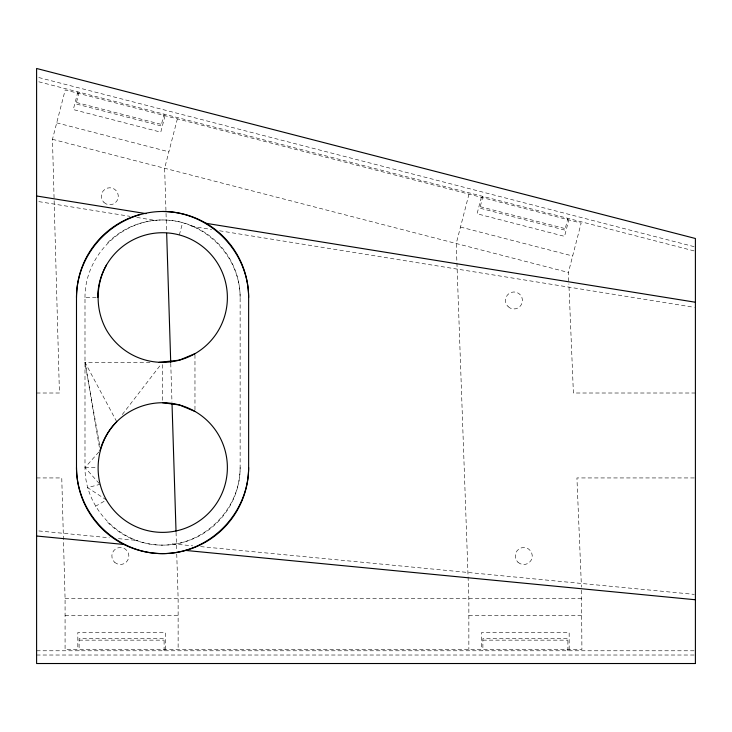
<?xml version="1.0" encoding="UTF-8"?>
<svg xmlns="http://www.w3.org/2000/svg" width="732" height="732" viewBox="0 0 732 732"><rect width="100%" height="100%" fill="white"/><g stroke="black" fill="none" stroke-linecap="round" stroke-linejoin="round"><path stroke-width="0.55" stroke-dasharray="3.66 2.75" d="M84.994 297.54C84.729 256.026 121.045 219.719 162.559 219.975C204.072 219.719 240.389 256.026 240.133 297.54L240.133 467.556C240.389 509.069 204.072 545.386 162.559 545.12C121.045 545.386 84.729 509.069 84.994 467.556L84.994 297.54L97.74 297.54M36.6 393.011L59.429 393.011L52.457 139.309L65.203 89.926L581.153 223.077L568.407 272.46L568.828 282.698M77.867 91.875L73.301 109.571L160.775 132.153L165.029 115.683M79.102 92.195L76.073 103.953L161.077 125.886L164.105 114.137M177.373 118.877L164.627 168.259L166.594 231.028M468.983 194.126L456.237 243.518L468.855 598.492L468.855 649.494M481.327 197.311L477.081 213.781L564.555 236.354L568.81 219.893M482.882 196.396L479.853 208.153L564.857 230.095L567.895 218.337M179.34 234.935L182.634 222.62M122.281 414.532L161.168 364.161M99.204 483.495L84.994 467.556L99.204 451.617M95.38 506.343L106.424 499.965L87.639 487.631L99.955 484.328M150.014 362.358L84.994 362.358L99.762 449.658M695.4 393.011L573.403 393.011L568.883 283.833M84.994 467.556L97.74 467.556M36.6 477.941L61.763 477.941L65.075 598.492L65.075 649.494L581.913 649.494L581.492 588.254M694.256 477.941L576.926 477.941L581.446 587.119M65.075 598.492L581.913 598.492M65.075 615.493L178.132 615.493M468.855 615.493L581.913 615.493M79.102 640.143L164.105 640.143M482.882 640.143L567.895 640.143M36.6 650.775L694.256 650.775M36.6 655.021L694.256 655.021M38.869 530.947L109.333 537.773M118.428 538.651L137.744 540.518M172.203 543.858L192.681 545.834M200.641 546.603L694.265 594.375M38.851 201.629L130.04 216.343M136.802 217.431L157.06 220.698M191.354 226.234L211.649 229.5M219.545 230.772L694.275 307.349M38.814 77.546L694.293 246.702M38.814 81.801L694.293 250.957M76.448 102.489L161.452 124.422M480.229 206.689L565.232 228.622M56.703 122.848L168.872 151.799M460.492 227.048L572.653 255.999M52.457 139.309L568.407 272.46M116.727 421.724L84.994 362.358L99.653 445.111M170.757 363.401L171.974 402.207M176.055 532.301L176.595 549.421M176.741 553.987L178.132 598.492L178.132 649.494M569.167 649.494L569.167 632.494L481.61 632.494L481.61 649.494M567.895 650.775L567.895 638.633L482.882 638.633L482.882 650.775M194.968 354.81L194.968 410.286M165.386 649.494L165.386 632.494L77.83 632.494L77.83 649.494M164.105 650.775L164.105 638.633L79.102 638.633L79.102 650.775M162.559 364.6L162.559 401.621M107.714 242.695A77.565 77.565 0 0 1 240.133 297.54M240.133 467.556A77.565 77.565 0 0 1 107.714 522.401M114.531 562.194A8.5 8.5 0 0 0 128.631 557.967A8.5 8.5 0 0 0 117.916 547.865A8.5 8.5 0 0 0 114.531 562.194M103.962 202.453A8.5 8.5 0 0 0 118.062 198.226A8.5 8.5 0 0 0 107.348 188.124A8.5 8.5 0 0 0 103.962 202.453M517.982 562.258A8.5 8.5 0 0 0 532.045 557.903A8.5 8.5 0 0 0 521.248 547.902A8.5 8.5 0 0 0 517.982 562.258M508.173 306.699A8.5 8.5 0 0 0 522.245 302.343A8.5 8.5 0 0 0 511.439 292.343A8.5 8.5 0 0 0 508.173 306.699"/><path stroke-width="1.1" d="M76.494 297.54C76.64 250.92 115.94 211.621 162.559 211.475C209.178 211.621 248.477 250.92 248.633 297.54L248.633 467.556C248.477 514.175 209.178 553.474 162.559 553.621C115.94 553.474 76.64 514.175 76.494 467.556L76.494 297.54A86.065 86.065 0 0 1 140.288 214.403M97.74 297.54A64.819 64.819 0 0 1 184.729 236.637A64.819 64.819 0 0 1 212.216 339.209A64.819 64.819 0 0 1 106.424 329.949C95.352 309.993 95.352 285.087 106.424 265.13M116.727 421.724C96.578 442.101 92.241 475.068 106.424 499.965A64.819 64.819 0 0 0 208.391 513.388A64.819 64.819 0 0 0 194.968 411.421L179.34 404.952L162.559 402.737M194.968 353.675L179.34 360.153L159.137 362.358M36.6 536.016L125.648 544.626M185.489 550.418L695.4 599.764M36.6 195.984L146.071 213.643M205.985 223.306L695.4 302.243M166.667 233.307L170.721 362.267M172.011 403.35L176.019 531.158M248.633 467.556A86.065 86.065 0 0 1 162.559 553.621A86.065 86.065 0 0 1 76.494 467.556M162.559 211.475A86.065 86.065 0 0 1 248.633 297.54M99.955 450.784A64.819 64.819 0 0 1 194.968 411.421M695.4 663.521L36.6 663.521L36.6 68.479L695.4 238.495L695.4 663.521"/></g></svg>
